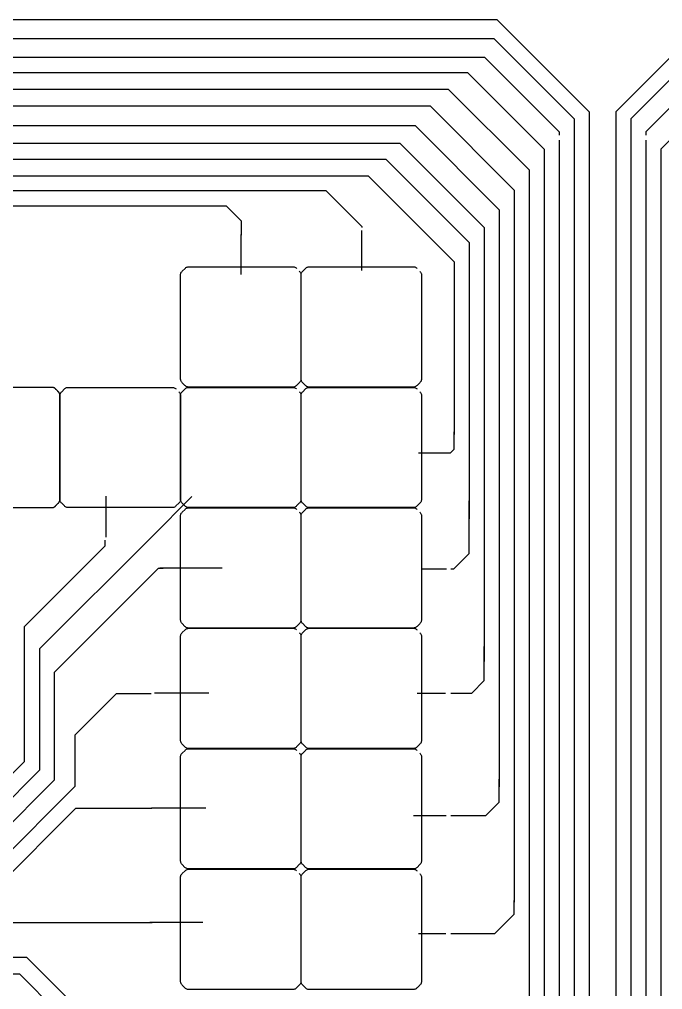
# Model space of a CAD drawing. Header units: millimetres. Extents: x -57500 to 57500, y -57500 to 57500.
# Drawn here: x -9732 to 995, y 19095 to 35281 of the extents above; entities that cross this region are included whole.
import ezdxf

# ---------------------------------------------------------------- set-up
doc = ezdxf.new("R2010")
doc.units = ezdxf.units.MM

msp = doc.modelspace()

# ---------------------------------------------------------------- linework, layer by layer
for p, q in [((-18976.45, 35280.95), (-1771.15, 35280.95)), ((-1771.15, 35280.95), (-230.6, 33740.4)), ((1755.55, 35281.4), (215, 33740.85)), ((-18761.7, 34964.6), (-1820, 34964.6)), ((-1820, 34964.6), (-480.1, 33624.7)), ((1804.4, 34965.05), (464.5, 33625.15)), ((-18627.8, 34650.1), (-1974.75, 34650.1)), ((-1974.75, 34650.1), (-730.25, 33405.6)), ((1959.15, 34650.55), (714.65, 33406.05)), ((-17885.7, 34393.8), (-2260.45, 34393.8)), ((-2260.45, 34393.8), (-980.85, 33114.2)), ((2244.85, 34394.25), (965.25, 33114.65)), ((-17779.2, 34118.9), (-2580.55, 34118.9)), ((-2580.55, 34118.9), (-1230.75, 32769.1)), ((-17681.55, 33836.95), (-2882.95, 33836.95)), ((-2882.95, 33836.95), (-1480.15, 32434.15)), ((-230.6, 33740.4), (-230.6, 33521.85)), ((215, 33740.85), (215, 33522.3)), ((-17601.35, 33508.65), (-3133.8, 33508.65)), ((-3133.8, 33508.65), (-1729.7, 32104.55)), ((-480.25, 33522.95), (-480.25, 12765.4)), ((-480.1, 33624.7), (-480.1, 33518.1)), ((-230.25, 33522.95), (-230.25, 10572.15)), ((214.65, 33523.4), (214.65, 10572.6)), ((464.5, 33625.15), (464.5, 33518.55)), ((464.65, 33523.4), (464.65, 12765.85)), ((-730.25, 33405.6), (-730.25, 33349.3)), ((714.65, 33406.05), (714.65, 33349.75)), ((-17513.2, 33215.65), (-3387.35, 33215.65)), ((-3387.35, 33215.65), (-1980.25, 31808.55)), ((-730.25, 33265.55), (-730.25, 15041.05)), ((714.65, 33266), (714.65, 15041.5)), ((-980.85, 33114.2), (-980.85, 32816.15)), ((965.25, 33114.65), (965.25, 32816.6)), ((-17396.5, 32947.85), (-3620.15, 32947.85)), ((-3620.15, 32947.85), (-2229.95, 31557.65)), ((-1230.75, 32769.1), (-1230.75, 32233.95)), ((-980.25, 32821), (-980.25, 16528.1)), ((964.65, 32821.45), (964.65, 16528.55)), ((-17281.9, 32671.95), (-3913.45, 32671.95)), ((-3913.45, 32671.95), (-2480.2, 31238.7)), ((-17142.8, 32429.4), (-4619.65, 32429.4)), ((-4619.65, 32429.4), (-4018.2, 31827.95)), ((-1480.15, 32434.15), (-1480.15, 32015.5)), ((-1230.25, 32238.2), (-1230.25, 18504.4)), ((-17044.45, 32168.55), (-6282, 32168.55)), ((-6282, 32168.55), (-6033.5, 31920.05)), ((-1729.7, 32104.55), (-1729.7, 31756.8)), ((-6033.5, 31920.05), (-6033.5, 31681.5)), ((-1480.25, 32020.95), (-1480.25, 20555.65)), ((-4020.1, 31090.1), (-4020.1, 31761.7)), ((-4018.2, 31827.95), (-4018.2, 31810.75)), ((-1980.25, 31808.55), (-1980.25, 31516.15)), ((-1730.25, 31758.9), (-1730.25, 22479.45)), ((-6032.2, 31022.95), (-6032.2, 31693.25)), ((-2230.25, 31406.3), (-2230.25, 26950.9)), ((-2229.95, 31557.65), (-2229.95, 31405.3)), ((-1980.25, 31520.95), (-1980.25, 24566.6)), ((-7024.157, 31071.787), (-7015.828, 31080.157)), ((-7015.828, 31080.157), (-6969.694, 31126.291)), ((-6969.694, 31126.291), (-6962.262, 31133.704)), ((-6962.262, 31133.704), (-6954.043, 31140.255)), ((-6954.043, 31140.255), (-6944.926, 31145.538)), ((-6944.926, 31145.538), (-6935.076, 31149.406)), ((-6935.076, 31149.406), (-6924.607, 31151.774)), ((-6924.607, 31151.774), (-6913.912, 31152.501)), ((-6913.912, 31152.501), (-5172.861, 31152.501)), ((-5172.861, 31152.501), (-5161.053, 31152.419)), ((-5161.053, 31152.419), (-5149.365, 31150.624)), ((-5149.365, 31150.624), (-5138.074, 31146.918)), ((-5138.074, 31146.918), (-5127.581, 31141.361)), ((-5127.581, 31141.361), (-5118.193, 31134.179)), ((-5118.193, 31134.179), (-5109.823, 31125.85)), ((-5063.689, 31079.716), (-5056.277, 31072.284)), ((-5014.157, 31071.787), (-5005.828, 31080.157)), ((-5005.828, 31080.157), (-4959.694, 31126.291)), ((-4959.694, 31126.291), (-4952.262, 31133.704)), ((-4952.262, 31133.704), (-4944.043, 31140.255)), ((-4944.043, 31140.255), (-4934.926, 31145.538)), ((-4934.926, 31145.538), (-4925.076, 31149.406)), ((-4925.076, 31149.406), (-4914.607, 31151.774)), ((-4914.607, 31151.774), (-4903.912, 31152.501)), ((-4903.912, 31152.501), (-3162.861, 31152.501)), ((-3162.861, 31152.501), (-3151.053, 31152.419)), ((-3151.053, 31152.419), (-3139.365, 31150.624)), ((-3139.365, 31150.624), (-3128.074, 31146.918)), ((-3128.074, 31146.918), (-3117.581, 31141.361)), ((-3117.581, 31141.361), (-3108.193, 31134.179)), ((-3108.193, 31134.179), (-3099.823, 31125.85)), ((-3053.689, 31079.716), (-3046.277, 31072.284)), ((-2480.25, 31109.6), (-2480.25, 28358.55)), ((-2480.2, 31238.7), (-2480.2, 31106.85)), ((-7042.479, 31017.119), (-7042.397, 31028.927)), ((-7042.479, 29276.069), (-7042.479, 31017.119)), ((-7042.397, 31028.927), (-7040.602, 31040.615)), ((-7040.602, 31040.615), (-7036.896, 31051.906)), ((-7036.896, 31051.906), (-7031.339, 31062.399)), ((-7031.339, 31062.399), (-7024.157, 31071.787)), ((-5056.277, 31072.284), (-5049.725, 31064.065)), ((-5049.725, 31064.065), (-5044.442, 31054.948)), ((-5044.442, 31054.948), (-5040.575, 31045.098)), ((-5040.575, 31045.098), (-5038.206, 31034.629)), ((-5038.206, 31034.629), (-5037.479, 31023.934)), ((-5037.479, 31023.934), (-5037.479, 29282.883)), ((-5032.479, 31017.119), (-5032.397, 31028.927)), ((-5032.479, 29276.069), (-5032.479, 31017.119)), ((-5032.397, 31028.927), (-5030.602, 31040.615)), ((-5030.602, 31040.615), (-5026.896, 31051.906)), ((-5026.896, 31051.906), (-5021.339, 31062.399)), ((-5021.339, 31062.399), (-5014.157, 31071.787)), ((-3046.277, 31072.284), (-3039.725, 31064.065)), ((-3039.725, 31064.065), (-3034.442, 31054.948)), ((-3034.442, 31054.948), (-3030.575, 31045.098)), ((-3030.575, 31045.098), (-3028.206, 31034.629)), ((-3028.206, 31034.629), (-3027.479, 31023.934)), ((-3027.479, 31023.934), (-3027.479, 29282.883)), ((-9236.071, 29142.501), (-12916.151, 29142.501)), ((-9225.275, 29142.502), (-9236.071, 29142.501)), ((-9215.754, 29142.504), (-9225.275, 29142.502)), ((-9207.425, 29142.509), (-9215.754, 29142.504)), ((-9200.204, 29142.519), (-9207.425, 29142.509)), ((-9194.009, 29142.534), (-9200.204, 29142.519)), ((-9188.75, 29142.553), (-9194.009, 29142.534)), ((-9184.261, 29142.534), (-9188.75, 29142.553)), ((-9180.316, 29142.41), (-9184.261, 29142.534)), ((-9176.694, 29142.113), (-9180.316, 29142.41)), ((-9173.168, 29141.572), (-9176.694, 29142.113)), ((-9169.516, 29140.72), (-9173.168, 29141.572)), ((-9165.557, 29139.503), (-9169.516, 29140.72)), ((-9161.361, 29137.962), (-9165.557, 29139.503)), ((-9157.089, 29136.168), (-9161.361, 29137.962)), ((-9152.898, 29134.193), (-9157.089, 29136.168)), ((-8964.043, 29130.255), (-8954.926, 29135.538)), ((-8954.926, 29135.538), (-8945.076, 29139.406)), ((-8945.076, 29139.406), (-8934.607, 29141.774)), ((-8934.607, 29141.774), (-8923.912, 29142.501)), ((-8923.912, 29142.501), (-7182.861, 29142.501)), ((-7182.861, 29142.501), (-7171.053, 29142.419)), ((-7171.053, 29142.419), (-7159.365, 29140.624)), ((-7159.365, 29140.624), (-7148.074, 29136.918)), ((-7148.074, 29136.918), (-7137.581, 29131.361)), ((-7041.752, 29265.373), (-7042.479, 29276.069)), ((-7039.384, 29254.905), (-7041.752, 29265.373)), ((-7035.516, 29245.055), (-7039.384, 29254.905)), ((-7030.233, 29235.937), (-7035.516, 29245.055)), ((-7023.682, 29227.718), (-7030.233, 29235.937)), ((-7016.269, 29220.286), (-7023.682, 29227.718)), ((-6970.135, 29174.152), (-7016.269, 29220.286)), ((-6961.766, 29165.823), (-6970.135, 29174.152)), ((-6952.377, 29158.641), (-6961.766, 29165.823)), ((-6954.043, 29130.255), (-6944.926, 29135.538)), ((-6941.884, 29153.084), (-6952.377, 29158.641)), ((-6944.926, 29135.538), (-6935.076, 29139.406)), ((-6930.593, 29149.379), (-6941.884, 29153.084)), ((-6935.076, 29139.406), (-6924.607, 29141.774)), ((-6918.905, 29147.584), (-6930.593, 29149.379)), ((-6924.607, 29141.774), (-6913.912, 29142.501)), ((-6907.098, 29147.501), (-6918.905, 29147.584)), ((-6913.912, 29142.501), (-5172.861, 29142.501)), ((-5166.047, 29147.501), (-6907.098, 29147.501)), ((-5172.861, 29142.501), (-5161.053, 29142.419)), ((-5155.351, 29148.228), (-5166.047, 29147.501)), ((-5161.053, 29142.419), (-5149.365, 29140.624)), ((-5144.883, 29150.597), (-5155.351, 29148.228)), ((-5149.365, 29140.624), (-5138.074, 29136.918)), ((-5135.033, 29154.464), (-5144.883, 29150.597)), ((-5138.074, 29136.918), (-5127.581, 29131.361)), ((-5125.915, 29159.747), (-5135.033, 29154.464)), ((-5117.696, 29166.299), (-5125.915, 29159.747)), ((-5110.264, 29173.711), (-5117.696, 29166.299)), ((-5064.13, 29219.845), (-5110.264, 29173.711)), ((-5055.801, 29228.215), (-5064.13, 29219.845)), ((-5048.619, 29237.603), (-5055.801, 29228.215)), ((-5043.062, 29248.096), (-5048.619, 29237.603)), ((-5039.357, 29259.387), (-5043.062, 29248.096)), ((-5037.562, 29271.075), (-5039.357, 29259.387)), ((-5037.479, 29282.883), (-5037.562, 29271.075)), ((-5031.752, 29265.373), (-5032.479, 29276.069)), ((-5029.384, 29254.905), (-5031.752, 29265.373)), ((-5025.516, 29245.055), (-5029.384, 29254.905)), ((-5020.233, 29235.937), (-5025.516, 29245.055)), ((-5013.682, 29227.718), (-5020.233, 29235.937)), ((-5006.269, 29220.286), (-5013.682, 29227.718)), ((-4960.135, 29174.152), (-5006.269, 29220.286)), ((-4951.766, 29165.823), (-4960.135, 29174.152)), ((-4942.377, 29158.641), (-4951.766, 29165.823)), ((-4944.043, 29130.255), (-4934.926, 29135.538)), ((-4931.884, 29153.084), (-4942.377, 29158.641)), ((-4934.926, 29135.538), (-4925.076, 29139.406)), ((-4920.593, 29149.379), (-4931.884, 29153.084)), ((-4925.076, 29139.406), (-4914.607, 29141.774)), ((-4908.905, 29147.584), (-4920.593, 29149.379)), ((-4914.607, 29141.774), (-4903.912, 29142.501)), ((-4897.098, 29147.501), (-4908.905, 29147.584)), ((-4903.912, 29142.501), (-3162.861, 29142.501)), ((-3156.047, 29147.501), (-4897.098, 29147.501)), ((-3162.861, 29142.501), (-3151.053, 29142.419)), ((-3145.351, 29148.228), (-3156.047, 29147.501)), ((-3151.053, 29142.419), (-3139.365, 29140.624)), ((-3134.883, 29150.597), (-3145.351, 29148.228)), ((-3139.365, 29140.624), (-3128.074, 29136.918)), ((-3125.033, 29154.464), (-3134.883, 29150.597)), ((-3128.074, 29136.918), (-3117.581, 29131.361)), ((-3115.915, 29159.747), (-3125.033, 29154.464)), ((-3107.696, 29166.299), (-3115.915, 29159.747)), ((-3100.264, 29173.711), (-3107.696, 29166.299)), ((-3054.13, 29219.845), (-3100.264, 29173.711)), ((-3045.801, 29228.215), (-3054.13, 29219.845)), ((-3038.619, 29237.603), (-3045.801, 29228.215)), ((-3033.062, 29248.096), (-3038.619, 29237.603)), ((-3029.357, 29259.387), (-3033.062, 29248.096)), ((-3027.562, 29271.075), (-3029.357, 29259.387)), ((-3027.479, 29282.883), (-3027.562, 29271.075)), ((-9148.947, 29132.109), (-9152.898, 29134.193)), ((-9145.395, 29129.988), (-9148.947, 29132.109)), ((-9142.327, 29127.871), (-9145.395, 29129.988)), ((-9139.625, 29125.715), (-9142.327, 29127.871)), ((-9137.136, 29123.465), (-9139.625, 29125.715)), ((-9134.708, 29121.062), (-9137.136, 29123.465)), ((-9132.188, 29118.452), (-9134.708, 29121.062)), ((-9129.428, 29115.579), (-9132.188, 29118.452)), ((-9126.383, 29112.454), (-9129.428, 29115.579)), ((-9123.159, 29109.18), (-9126.383, 29112.454)), ((-9119.873, 29105.865), (-9123.159, 29109.18)), ((-9116.638, 29102.618), (-9119.873, 29105.865)), ((-9113.572, 29099.549), (-9116.638, 29102.618)), ((-9092.282, 29078.259), (-9113.572, 29099.549)), ((-9088.998, 29074.973), (-9092.282, 29078.259)), ((-9085.707, 29071.681), (-9088.998, 29074.973)), ((-9082.524, 29068.494), (-9085.707, 29071.681)), ((-9079.559, 29065.524), (-9082.524, 29068.494)), ((-9076.887, 29062.824), (-9079.559, 29065.524)), ((-9074.476, 29060.273), (-9076.887, 29062.824)), ((-9072.273, 29057.723), (-9074.476, 29060.273)), ((-9070.226, 29055.026), (-9072.273, 29057.723)), ((-9068.283, 29052.032), (-9070.226, 29055.026)), ((-9066.394, 29048.596), (-9068.283, 29052.032)), ((-9064.549, 29044.692), (-9066.394, 29048.596)), ((-9062.801, 29040.471), (-9064.549, 29044.692)), ((-9061.209, 29036.098), (-9062.801, 29040.471)), ((-9059.83, 29031.736), (-9061.209, 29036.098)), ((-9058.722, 29027.551), (-9059.83, 29031.736)), ((-9057.938, 29023.695), (-9058.722, 29027.551)), ((-9057.463, 29020.15), (-9057.938, 29023.695)), ((-9057.529, 28968.738), (-9057.528, 28977.536)), ((-9057.528, 28977.536), (-9057.523, 28985.09)), ((-9057.523, 28985.09), (-9057.506, 28991.564)), ((-9057.506, 28991.564), (-9057.473, 28997.12)), ((-9057.473, 28997.12), (-9057.417, 29001.921)), ((-9057.232, 29016.769), (-9057.463, 29020.15)), ((-9057.417, 29001.921), (-9057.333, 29006.131)), ((-9057.333, 29006.131), (-9057.234, 29009.909)), ((-9057.234, 29009.909), (-9057.178, 29013.406)), ((-9057.178, 29013.406), (-9057.232, 29016.769)), ((-9052.479, 29007.119), (-9052.397, 29018.927)), ((-9052.479, 27266.069), (-9052.479, 29007.119)), ((-9052.397, 29018.927), (-9050.602, 29030.615)), ((-9050.602, 29030.615), (-9046.896, 29041.906)), ((-9046.896, 29041.906), (-9041.339, 29052.399)), ((-9041.339, 29052.399), (-9034.157, 29061.787)), ((-9034.157, 29061.787), (-9025.828, 29070.157)), ((-9025.828, 29070.157), (-8979.694, 29116.291)), ((-8979.694, 29116.291), (-8972.262, 29123.704)), ((-8972.262, 29123.704), (-8964.043, 29130.255)), ((-7137.581, 29131.361), (-7128.193, 29124.179)), ((-7128.193, 29124.179), (-7119.823, 29115.85)), ((-7073.689, 29069.716), (-7066.277, 29062.284)), ((-7066.277, 29062.284), (-7059.725, 29054.065)), ((-7059.725, 29054.065), (-7054.442, 29044.948)), ((-7054.442, 29044.948), (-7050.575, 29035.098)), ((-7050.575, 29035.098), (-7048.206, 29024.629)), ((-7048.206, 29024.629), (-7047.479, 29013.934)), ((-7047.479, 29013.934), (-7047.479, 27272.883)), ((-7042.479, 29007.119), (-7042.397, 29018.927)), ((-7042.479, 27266.069), (-7042.479, 29007.119)), ((-7042.397, 29018.927), (-7040.602, 29030.615)), ((-7040.602, 29030.615), (-7036.896, 29041.906)), ((-7036.896, 29041.906), (-7031.339, 29052.399)), ((-7031.339, 29052.399), (-7024.157, 29061.787)), ((-7024.157, 29061.787), (-7015.828, 29070.157)), ((-7015.828, 29070.157), (-6969.694, 29116.291)), ((-6969.694, 29116.291), (-6962.262, 29123.704)), ((-6962.262, 29123.704), (-6954.043, 29130.255)), ((-5127.581, 29131.361), (-5118.193, 29124.179)), ((-5118.193, 29124.179), (-5109.823, 29115.85)), ((-5063.689, 29069.716), (-5056.277, 29062.284)), ((-5056.277, 29062.284), (-5049.725, 29054.065)), ((-5049.725, 29054.065), (-5044.442, 29044.948)), ((-5044.442, 29044.948), (-5040.575, 29035.098)), ((-5040.575, 29035.098), (-5038.206, 29024.629)), ((-5038.206, 29024.629), (-5037.479, 29013.934)), ((-5037.479, 29013.934), (-5037.479, 27272.883)), ((-5032.479, 29007.119), (-5032.397, 29018.927)), ((-5032.479, 27266.069), (-5032.479, 29007.119)), ((-5032.397, 29018.927), (-5030.602, 29030.615)), ((-5030.602, 29030.615), (-5026.896, 29041.906)), ((-5026.896, 29041.906), (-5021.339, 29052.399)), ((-5021.339, 29052.399), (-5014.157, 29061.787)), ((-5014.157, 29061.787), (-5005.828, 29070.157)), ((-5005.828, 29070.157), (-4959.694, 29116.291)), ((-4959.694, 29116.291), (-4952.262, 29123.704)), ((-4952.262, 29123.704), (-4944.043, 29130.255)), ((-3117.581, 29131.361), (-3108.193, 29124.179)), ((-3108.193, 29124.179), (-3099.823, 29115.85)), ((-3053.689, 29069.716), (-3046.277, 29062.284)), ((-3046.277, 29062.284), (-3039.725, 29054.065)), ((-3039.725, 29054.065), (-3034.442, 29044.948)), ((-3034.442, 29044.948), (-3030.575, 29035.098)), ((-3030.575, 29035.098), (-3028.206, 29024.629)), ((-3028.206, 29024.629), (-3027.479, 29013.934)), ((-3027.479, 29013.934), (-3027.479, 27272.883)), ((-9057.529, 27436.613), (-9057.529, 28968.738)), ((-2480.25, 28113.85), (-2480.25, 28398.05)), ((-3078.2, 28052.45), (-2554.45, 28052.45)), ((-2567.5, 28050.25), (-2543.85, 28050.25)), ((-2543.85, 28050.25), (-2480.25, 28113.85)), ((-9057.526, 27398.19), (-9057.529, 27436.613)), ((-9057.514, 27365.965), (-9057.526, 27398.19)), ((-9057.485, 27339.372), (-9057.514, 27365.965)), ((-9107.546, 27186.479), (-9094.985, 27199.04)), ((-9094.985, 27199.04), (-9091.905, 27202.123)), ((-9091.905, 27202.123), (-9088.662, 27205.375)), ((-9088.662, 27205.375), (-9085.37, 27208.689)), ((-9085.37, 27208.689), (-9082.143, 27211.954)), ((-9082.143, 27211.954), (-9079.097, 27215.061)), ((-9079.097, 27215.061), (-9076.336, 27217.914)), ((-9076.336, 27217.914), (-9073.871, 27220.566)), ((-9073.871, 27220.566), (-9071.651, 27223.16)), ((-9071.651, 27223.16), (-9069.626, 27225.842)), ((-9069.626, 27225.842), (-9067.744, 27228.759)), ((-9067.744, 27228.759), (-9065.956, 27232.057)), ((-9065.956, 27232.057), (-9064.224, 27235.838)), ((-9064.224, 27235.838), (-9062.577, 27240.003)), ((-9062.577, 27240.003), (-9061.065, 27244.385)), ((-9061.065, 27244.385), (-9059.739, 27248.819)), ((-9059.739, 27248.819), (-9058.648, 27253.139)), ((-9058.648, 27253.139), (-9057.843, 27257.18)), ((-9057.843, 27257.18), (-9057.344, 27261.012)), ((-9057.431, 27317.845), (-9057.485, 27339.372)), ((-9057.347, 27300.818), (-9057.431, 27317.845)), ((-9057.226, 27287.723), (-9057.347, 27300.818)), ((-9057.344, 27261.012), (-9057.096, 27265.268)), ((-9057.102, 27277.908), (-9057.226, 27287.723)), ((-9057.037, 27270.661), (-9057.102, 27277.908)), ((-9057.096, 27265.268), (-9057.037, 27270.661)), ((-9051.752, 27255.373), (-9052.479, 27266.069)), ((-9049.384, 27244.905), (-9051.752, 27255.373)), ((-9045.516, 27235.055), (-9049.384, 27244.905)), ((-9040.233, 27225.937), (-9045.516, 27235.055)), ((-9033.682, 27217.718), (-9040.233, 27225.937)), ((-9026.269, 27210.286), (-9033.682, 27217.718)), ((-8980.135, 27164.152), (-9026.269, 27210.286)), ((-8289.7, 27325.8), (-8289.7, 26642.95)), ((-7530.8, 26645.45), (-6853.95, 27322.3)), ((-7074.13, 27209.845), (-7120.264, 27163.711)), ((-7065.801, 27218.215), (-7074.13, 27209.845)), ((-7058.619, 27227.603), (-7065.801, 27218.215)), ((-7053.062, 27238.096), (-7058.619, 27227.603)), ((-7049.357, 27249.387), (-7053.062, 27238.096)), ((-7047.562, 27261.075), (-7049.357, 27249.387)), ((-7047.479, 27272.883), (-7047.562, 27261.075)), ((-7041.752, 27255.373), (-7042.479, 27266.069)), ((-7039.384, 27244.905), (-7041.752, 27255.373)), ((-7035.516, 27235.055), (-7039.384, 27244.905)), ((-7030.233, 27225.937), (-7035.516, 27235.055)), ((-7023.682, 27217.718), (-7030.233, 27225.937)), ((-7016.269, 27210.286), (-7023.682, 27217.718)), ((-6970.135, 27164.152), (-7016.269, 27210.286)), ((-5064.13, 27209.845), (-5110.264, 27163.711)), ((-5055.801, 27218.215), (-5064.13, 27209.845)), ((-5048.619, 27227.603), (-5055.801, 27218.215)), ((-5043.062, 27238.096), (-5048.619, 27227.603)), ((-5039.357, 27249.387), (-5043.062, 27238.096)), ((-5037.562, 27261.075), (-5039.357, 27249.387)), ((-5037.479, 27272.883), (-5037.562, 27261.075)), ((-5031.752, 27255.373), (-5032.479, 27266.069)), ((-5029.384, 27244.905), (-5031.752, 27255.373)), ((-5025.516, 27235.055), (-5029.384, 27244.905)), ((-5020.233, 27225.937), (-5025.516, 27235.055)), ((-5013.682, 27217.718), (-5020.233, 27225.937)), ((-5006.269, 27210.286), (-5013.682, 27217.718)), ((-4960.135, 27164.152), (-5006.269, 27210.286)), ((-3054.13, 27209.845), (-3100.264, 27163.711)), ((-3045.801, 27218.215), (-3054.13, 27209.845)), ((-3038.619, 27227.603), (-3045.801, 27218.215)), ((-3033.062, 27238.096), (-3038.619, 27227.603)), ((-3029.357, 27249.387), (-3033.062, 27238.096)), ((-3027.562, 27261.075), (-3029.357, 27249.387)), ((-3027.479, 27272.883), (-3027.562, 27261.075)), ((-2229.9, 26370.75), (-2229.9, 27248.95)), ((-12900.869, 27137.501), (-9211.529, 27137.501)), ((-9211.529, 27137.501), (-9205.535, 27137.503)), ((-9205.535, 27137.503), (-9200, 27137.509)), ((-9200, 27137.509), (-9194.919, 27137.519)), ((-9194.919, 27137.519), (-9190.292, 27137.537)), ((-9190.292, 27137.537), (-9186.115, 27137.563)), ((-9186.115, 27137.563), (-9182.346, 27137.618)), ((-9182.346, 27137.618), (-9178.857, 27137.766)), ((-9178.857, 27137.766), (-9175.505, 27138.073)), ((-9175.505, 27138.073), (-9172.151, 27138.609)), ((-9172.151, 27138.609), (-9168.655, 27139.44)), ((-9168.655, 27139.44), (-9164.88, 27140.633)), ((-9164.88, 27140.633), (-9160.821, 27142.188)), ((-9160.821, 27142.188), (-9156.627, 27144.031)), ((-9156.627, 27144.031), (-9152.451, 27146.083)), ((-9152.451, 27146.083), (-9148.448, 27148.266)), ((-9148.448, 27148.266), (-9144.775, 27150.502)), ((-9144.775, 27150.502), (-9141.567, 27152.719)), ((-9141.567, 27152.719), (-9138.783, 27154.929)), ((-9138.783, 27154.929), (-9136.271, 27157.19)), ((-9136.271, 27157.19), (-9133.879, 27159.563)), ((-9133.879, 27159.563), (-9131.454, 27162.107)), ((-9131.454, 27162.107), (-9128.844, 27164.88)), ((-9128.844, 27164.88), (-9125.933, 27167.921)), ((-9125.933, 27167.921), (-9122.786, 27171.154)), ((-9122.786, 27171.154), (-9119.52, 27174.471)), ((-9119.52, 27174.471), (-9116.253, 27177.763)), ((-9116.253, 27177.763), (-9113.101, 27180.924)), ((-9113.101, 27180.924), (-9110.181, 27183.845)), ((-9110.181, 27183.845), (-9107.546, 27186.479)), ((-8971.766, 27155.823), (-8980.135, 27164.152)), ((-8962.377, 27148.641), (-8971.766, 27155.823)), ((-8951.884, 27143.084), (-8962.377, 27148.641)), ((-8940.593, 27139.379), (-8951.884, 27143.084)), ((-8928.905, 27137.584), (-8940.593, 27139.379)), ((-8917.098, 27137.501), (-8928.905, 27137.584)), ((-7176.047, 27137.501), (-8917.098, 27137.501)), ((-7165.351, 27138.228), (-7176.047, 27137.501)), ((-7154.883, 27140.597), (-7165.351, 27138.228)), ((-7145.033, 27144.464), (-7154.883, 27140.597)), ((-7135.915, 27149.747), (-7145.033, 27144.464)), ((-7127.696, 27156.299), (-7135.915, 27149.747)), ((-7120.264, 27163.711), (-7127.696, 27156.299)), ((-7040.602, 27020.615), (-7036.896, 27031.906)), ((-7036.896, 27031.906), (-7031.339, 27042.399)), ((-7031.339, 27042.399), (-7024.157, 27051.787)), ((-7024.157, 27051.787), (-7015.828, 27060.157)), ((-7015.828, 27060.157), (-6969.694, 27106.291)), ((-6961.766, 27155.823), (-6970.135, 27164.152)), ((-6969.694, 27106.291), (-6962.262, 27113.704)), ((-6962.262, 27113.704), (-6954.043, 27120.255)), ((-6952.377, 27148.641), (-6961.766, 27155.823)), ((-6954.043, 27120.255), (-6944.926, 27125.538)), ((-6941.884, 27143.084), (-6952.377, 27148.641)), ((-6944.926, 27125.538), (-6935.076, 27129.406)), ((-6930.593, 27139.379), (-6941.884, 27143.084)), ((-6935.076, 27129.406), (-6924.607, 27131.774)), ((-6918.905, 27137.584), (-6930.593, 27139.379)), ((-6924.607, 27131.774), (-6913.912, 27132.501)), ((-6907.098, 27137.501), (-6918.905, 27137.584)), ((-6913.912, 27132.501), (-5172.861, 27132.501)), ((-5166.047, 27137.501), (-6907.098, 27137.501)), ((-5172.861, 27132.501), (-5161.053, 27132.419)), ((-5155.351, 27138.228), (-5166.047, 27137.501)), ((-5161.053, 27132.419), (-5149.365, 27130.624)), ((-5144.883, 27140.597), (-5155.351, 27138.228)), ((-5149.365, 27130.624), (-5138.074, 27126.918)), ((-5135.033, 27144.464), (-5144.883, 27140.597)), ((-5138.074, 27126.918), (-5127.581, 27121.361)), ((-5125.915, 27149.747), (-5135.033, 27144.464)), ((-5127.581, 27121.361), (-5118.193, 27114.179)), ((-5117.696, 27156.299), (-5125.915, 27149.747)), ((-5118.193, 27114.179), (-5109.823, 27105.85)), ((-5110.264, 27163.711), (-5117.696, 27156.299)), ((-5063.689, 27059.716), (-5056.277, 27052.284)), ((-5056.277, 27052.284), (-5049.725, 27044.065)), ((-5049.725, 27044.065), (-5044.442, 27034.948)), ((-5044.442, 27034.948), (-5040.575, 27025.098)), ((-5030.602, 27020.615), (-5026.896, 27031.906)), ((-5026.896, 27031.906), (-5021.339, 27042.399)), ((-5021.339, 27042.399), (-5014.157, 27051.787)), ((-5014.157, 27051.787), (-5005.828, 27060.157)), ((-5005.828, 27060.157), (-4959.694, 27106.291)), ((-4951.766, 27155.823), (-4960.135, 27164.152)), ((-4959.694, 27106.291), (-4952.262, 27113.704)), ((-4952.262, 27113.704), (-4944.043, 27120.255)), ((-4942.377, 27148.641), (-4951.766, 27155.823)), ((-4944.043, 27120.255), (-4934.926, 27125.538)), ((-4931.884, 27143.084), (-4942.377, 27148.641)), ((-4934.926, 27125.538), (-4925.076, 27129.406)), ((-4920.593, 27139.379), (-4931.884, 27143.084)), ((-4925.076, 27129.406), (-4914.607, 27131.774)), ((-4908.905, 27137.584), (-4920.593, 27139.379)), ((-4914.607, 27131.774), (-4903.912, 27132.501)), ((-4897.098, 27137.501), (-4908.905, 27137.584)), ((-4903.912, 27132.501), (-3162.861, 27132.501)), ((-3156.047, 27137.501), (-4897.098, 27137.501)), ((-3162.861, 27132.501), (-3151.053, 27132.419)), ((-3145.351, 27138.228), (-3156.047, 27137.501)), ((-3151.053, 27132.419), (-3139.365, 27130.624)), ((-3134.883, 27140.597), (-3145.351, 27138.228)), ((-3139.365, 27130.624), (-3128.074, 27126.918)), ((-3125.033, 27144.464), (-3134.883, 27140.597)), ((-3128.074, 27126.918), (-3117.581, 27121.361)), ((-3115.915, 27149.747), (-3125.033, 27144.464)), ((-3117.581, 27121.361), (-3108.193, 27114.179)), ((-3107.696, 27156.299), (-3115.915, 27149.747)), ((-3108.193, 27114.179), (-3099.823, 27105.85)), ((-3100.264, 27163.711), (-3107.696, 27156.299)), ((-3053.689, 27059.716), (-3046.277, 27052.284)), ((-3046.277, 27052.284), (-3039.725, 27044.065)), ((-3039.725, 27044.065), (-3034.442, 27034.948)), ((-3034.442, 27034.948), (-3030.575, 27025.098)), ((-7042.479, 26997.119), (-7042.397, 27008.927)), ((-7042.479, 25256.069), (-7042.479, 26997.119)), ((-7042.397, 27008.927), (-7040.602, 27020.615)), ((-5040.575, 27025.098), (-5038.206, 27014.629)), ((-5038.206, 27014.629), (-5037.479, 27003.934)), ((-5037.479, 27003.934), (-5037.479, 25262.883)), ((-5032.479, 26997.119), (-5032.397, 27008.927)), ((-5032.479, 25256.069), (-5032.479, 26997.119)), ((-5032.397, 27008.927), (-5030.602, 27020.615)), ((-3030.575, 27025.098), (-3028.206, 27014.629)), ((-3028.206, 27014.629), (-3027.479, 27003.934)), ((-3027.479, 27003.934), (-3027.479, 25262.883)), ((-9392.15, 24783.8), (-7530.65, 26645.3)), ((-8300.6, 26501.15), (-8300.6, 26590.6)), ((-9647.65, 25154.1), (-8300.6, 26501.15)), ((-2485.55, 26115.1), (-2229.9, 26370.75)), ((-9147.45, 24393.05), (-7413.7, 26126.8)), ((-7413.7, 26126.8), (-7331.55, 26126.8)), ((-6349.05, 26125.2), (-7392.3, 26125.2)), ((-3024, 26112.85), (-2608, 26112.85)), ((-2538.45, 26115.1), (-2485.55, 26115.1)), ((-7041.752, 25245.373), (-7042.479, 25256.069)), ((-5037.562, 25251.075), (-5039.357, 25239.387)), ((-5037.479, 25262.883), (-5037.562, 25251.075)), ((-5031.752, 25245.373), (-5032.479, 25256.069)), ((-3027.562, 25251.075), (-3029.357, 25239.387)), ((-3027.479, 25262.883), (-3027.562, 25251.075)), ((-9647.65, 22899.35), (-9647.65, 25154.1)), ((-7039.384, 25234.905), (-7041.752, 25245.373)), ((-7035.516, 25225.055), (-7039.384, 25234.905)), ((-7030.233, 25215.937), (-7035.516, 25225.055)), ((-7023.682, 25207.718), (-7030.233, 25215.937)), ((-7016.269, 25200.286), (-7023.682, 25207.718)), ((-6970.135, 25154.152), (-7016.269, 25200.286)), ((-7015.828, 25050.157), (-6969.694, 25096.291)), ((-6961.766, 25145.823), (-6970.135, 25154.152)), ((-6969.694, 25096.291), (-6962.262, 25103.704)), ((-6962.262, 25103.704), (-6954.043, 25110.255)), ((-6952.377, 25138.641), (-6961.766, 25145.823)), ((-6954.043, 25110.255), (-6944.926, 25115.538)), ((-6941.884, 25133.084), (-6952.377, 25138.641)), ((-6944.926, 25115.538), (-6935.076, 25119.406)), ((-6930.593, 25129.379), (-6941.884, 25133.084)), ((-6935.076, 25119.406), (-6924.607, 25121.774)), ((-6918.905, 25127.584), (-6930.593, 25129.379)), ((-6924.607, 25121.774), (-6913.912, 25122.501)), ((-6907.098, 25127.501), (-6918.905, 25127.584)), ((-6913.912, 25122.501), (-5172.861, 25122.501)), ((-5166.047, 25127.501), (-6907.098, 25127.501)), ((-5172.861, 25122.501), (-5161.053, 25122.419)), ((-5155.351, 25128.228), (-5166.047, 25127.501)), ((-5161.053, 25122.419), (-5149.365, 25120.624)), ((-5144.883, 25130.597), (-5155.351, 25128.228)), ((-5149.365, 25120.624), (-5138.074, 25116.918)), ((-5135.033, 25134.464), (-5144.883, 25130.597)), ((-5138.074, 25116.918), (-5127.581, 25111.361)), ((-5125.915, 25139.747), (-5135.033, 25134.464)), ((-5127.581, 25111.361), (-5118.193, 25104.179)), ((-5117.696, 25146.299), (-5125.915, 25139.747)), ((-5118.193, 25104.179), (-5109.823, 25095.85)), ((-5110.264, 25153.711), (-5117.696, 25146.299)), ((-5064.13, 25199.845), (-5110.264, 25153.711)), ((-5055.801, 25208.215), (-5064.13, 25199.845)), ((-5048.619, 25217.603), (-5055.801, 25208.215)), ((-5043.062, 25228.096), (-5048.619, 25217.603)), ((-5039.357, 25239.387), (-5043.062, 25228.096)), ((-5029.384, 25234.905), (-5031.752, 25245.373)), ((-5025.516, 25225.055), (-5029.384, 25234.905)), ((-5020.233, 25215.937), (-5025.516, 25225.055)), ((-5013.682, 25207.718), (-5020.233, 25215.937)), ((-5006.269, 25200.286), (-5013.682, 25207.718)), ((-4960.135, 25154.152), (-5006.269, 25200.286)), ((-5005.828, 25050.157), (-4959.694, 25096.291)), ((-4951.766, 25145.823), (-4960.135, 25154.152)), ((-4959.694, 25096.291), (-4952.262, 25103.704)), ((-4952.262, 25103.704), (-4944.043, 25110.255)), ((-4942.377, 25138.641), (-4951.766, 25145.823)), ((-4944.043, 25110.255), (-4934.926, 25115.538)), ((-4931.884, 25133.084), (-4942.377, 25138.641)), ((-4934.926, 25115.538), (-4925.076, 25119.406)), ((-4920.593, 25129.379), (-4931.884, 25133.084)), ((-4925.076, 25119.406), (-4914.607, 25121.774)), ((-4908.905, 25127.584), (-4920.593, 25129.379)), ((-4914.607, 25121.774), (-4903.912, 25122.501)), ((-4897.098, 25127.501), (-4908.905, 25127.584)), ((-4903.912, 25122.501), (-3162.861, 25122.501)), ((-3156.047, 25127.501), (-4897.098, 25127.501)), ((-3162.861, 25122.501), (-3151.053, 25122.419)), ((-3145.351, 25128.228), (-3156.047, 25127.501)), ((-3151.053, 25122.419), (-3139.365, 25120.624)), ((-3134.883, 25130.597), (-3145.351, 25128.228)), ((-3139.365, 25120.624), (-3128.074, 25116.918)), ((-3125.033, 25134.464), (-3134.883, 25130.597)), ((-3128.074, 25116.918), (-3117.581, 25111.361)), ((-3115.915, 25139.747), (-3125.033, 25134.464)), ((-3117.581, 25111.361), (-3108.193, 25104.179)), ((-3107.696, 25146.299), (-3115.915, 25139.747)), ((-3108.193, 25104.179), (-3099.823, 25095.85)), ((-3100.264, 25153.711), (-3107.696, 25146.299)), ((-3054.13, 25199.845), (-3100.264, 25153.711)), ((-3045.801, 25208.215), (-3054.13, 25199.845)), ((-3038.619, 25217.603), (-3045.801, 25208.215)), ((-3033.062, 25228.096), (-3038.619, 25217.603)), ((-3029.357, 25239.387), (-3033.062, 25228.096)), ((-7042.479, 24987.119), (-7042.397, 24998.927)), ((-7042.479, 23246.069), (-7042.479, 24987.119)), ((-7042.397, 24998.927), (-7040.602, 25010.615)), ((-7040.602, 25010.615), (-7036.896, 25021.906)), ((-7036.896, 25021.906), (-7031.339, 25032.399)), ((-7031.339, 25032.399), (-7024.157, 25041.787)), ((-7024.157, 25041.787), (-7015.828, 25050.157)), ((-5063.689, 25049.716), (-5056.277, 25042.284)), ((-5056.277, 25042.284), (-5049.725, 25034.065)), ((-5049.725, 25034.065), (-5044.442, 25024.948)), ((-5044.442, 25024.948), (-5040.575, 25015.098)), ((-5040.575, 25015.098), (-5038.206, 25004.629)), ((-5038.206, 25004.629), (-5037.479, 24993.934)), ((-5037.479, 24993.934), (-5037.479, 23252.883)), ((-5032.479, 24987.119), (-5032.397, 24998.927)), ((-5032.479, 23246.069), (-5032.479, 24987.119)), ((-5032.397, 24998.927), (-5030.602, 25010.615)), ((-5030.602, 25010.615), (-5026.896, 25021.906)), ((-5026.896, 25021.906), (-5021.339, 25032.399)), ((-5021.339, 25032.399), (-5014.157, 25041.787)), ((-5014.157, 25041.787), (-5005.828, 25050.157)), ((-3053.689, 25049.716), (-3046.277, 25042.284)), ((-3046.277, 25042.284), (-3039.725, 25034.065)), ((-3039.725, 25034.065), (-3034.442, 25024.948)), ((-3034.442, 25024.948), (-3030.575, 25015.098)), ((-3030.575, 25015.098), (-3028.206, 25004.629)), ((-3028.206, 25004.629), (-3027.479, 24993.934)), ((-3027.479, 24993.934), (-3027.479, 23252.883)), ((-9392.15, 22759.3), (-9392.15, 24783.8)), ((-1980.45, 24249.6), (-1980.45, 24819.15)), ((-9147.45, 22592.55), (-9147.45, 24393.05)), ((-2187.1, 24042.95), (-1980.45, 24249.6)), ((-8800.75, 23346.8), (-8111.9, 24035.65)), ((-8111.9, 24035.65), (-7535.7, 24035.65)), ((-6570.85, 24037.8), (-7476.95, 24037.8)), ((-3095.45, 24041.2), (-2623.85, 24041.2)), ((-2537.55, 24042.95), (-2187.1, 24042.95)), ((-8800.75, 22488.4), (-8800.75, 23346.8)), ((-7041.752, 23235.373), (-7042.479, 23246.069)), ((-7039.384, 23224.905), (-7041.752, 23235.373)), ((-7035.516, 23215.055), (-7039.384, 23224.905)), ((-7030.233, 23205.937), (-7035.516, 23215.055)), ((-7023.682, 23197.718), (-7030.233, 23205.937)), ((-7016.269, 23190.286), (-7023.682, 23197.718)), ((-6970.135, 23144.152), (-7016.269, 23190.286)), ((-5064.13, 23189.845), (-5110.264, 23143.711)), ((-5055.801, 23198.215), (-5064.13, 23189.845)), ((-5048.619, 23207.603), (-5055.801, 23198.215)), ((-5043.062, 23218.096), (-5048.619, 23207.603)), ((-5039.357, 23229.387), (-5043.062, 23218.096)), ((-5037.562, 23241.075), (-5039.357, 23229.387)), ((-5037.479, 23252.883), (-5037.562, 23241.075)), ((-5031.752, 23235.373), (-5032.479, 23246.069)), ((-5029.384, 23224.905), (-5031.752, 23235.373)), ((-5025.516, 23215.055), (-5029.384, 23224.905)), ((-5020.233, 23205.937), (-5025.516, 23215.055)), ((-5013.682, 23197.718), (-5020.233, 23205.937)), ((-5006.269, 23190.286), (-5013.682, 23197.718)), ((-4960.135, 23144.152), (-5006.269, 23190.286)), ((-3054.13, 23189.845), (-3100.264, 23143.711)), ((-3045.801, 23198.215), (-3054.13, 23189.845)), ((-3038.619, 23207.603), (-3045.801, 23198.215)), ((-3033.062, 23218.096), (-3038.619, 23207.603)), ((-3029.357, 23229.387), (-3033.062, 23218.096)), ((-3027.562, 23241.075), (-3029.357, 23229.387)), ((-3027.479, 23252.883), (-3027.562, 23241.075)), ((-7042.479, 22977.119), (-7042.397, 22988.927)), ((-7042.397, 22988.927), (-7040.602, 23000.615)), ((-7040.602, 23000.615), (-7036.896, 23011.906)), ((-7036.896, 23011.906), (-7031.339, 23022.399)), ((-7031.339, 23022.399), (-7024.157, 23031.787)), ((-7024.157, 23031.787), (-7015.828, 23040.157)), ((-7015.828, 23040.157), (-6969.694, 23086.291)), ((-6961.766, 23135.823), (-6970.135, 23144.152)), ((-6969.694, 23086.291), (-6962.262, 23093.704)), ((-6962.262, 23093.704), (-6954.043, 23100.255)), ((-6952.377, 23128.641), (-6961.766, 23135.823)), ((-6954.043, 23100.255), (-6944.926, 23105.538)), ((-6941.884, 23123.084), (-6952.377, 23128.641)), ((-6944.926, 23105.538), (-6935.076, 23109.406)), ((-6930.593, 23119.379), (-6941.884, 23123.084)), ((-6935.076, 23109.406), (-6924.607, 23111.774)), ((-6918.905, 23117.584), (-6930.593, 23119.379)), ((-6924.607, 23111.774), (-6913.912, 23112.501)), ((-6907.098, 23117.501), (-6918.905, 23117.584)), ((-6913.912, 23112.501), (-5172.861, 23112.501)), ((-5166.047, 23117.501), (-6907.098, 23117.501)), ((-5172.861, 23112.501), (-5161.053, 23112.419)), ((-5155.351, 23118.228), (-5166.047, 23117.501)), ((-5161.053, 23112.419), (-5149.365, 23110.624)), ((-5144.883, 23120.597), (-5155.351, 23118.228)), ((-5149.365, 23110.624), (-5138.074, 23106.918)), ((-5135.033, 23124.464), (-5144.883, 23120.597)), ((-5138.074, 23106.918), (-5127.581, 23101.361)), ((-5125.915, 23129.747), (-5135.033, 23124.464)), ((-5127.581, 23101.361), (-5118.193, 23094.179)), ((-5117.696, 23136.299), (-5125.915, 23129.747)), ((-5118.193, 23094.179), (-5109.823, 23085.85)), ((-5110.264, 23143.711), (-5117.696, 23136.299)), ((-5063.689, 23039.716), (-5056.277, 23032.284)), ((-5056.277, 23032.284), (-5049.725, 23024.065)), ((-5049.725, 23024.065), (-5044.442, 23014.948)), ((-5044.442, 23014.948), (-5040.575, 23005.098)), ((-5040.575, 23005.098), (-5038.206, 22994.629)), ((-5038.206, 22994.629), (-5037.479, 22983.934)), ((-5032.479, 22977.119), (-5032.397, 22988.927)), ((-5032.397, 22988.927), (-5030.602, 23000.615)), ((-5030.602, 23000.615), (-5026.896, 23011.906)), ((-5026.896, 23011.906), (-5021.339, 23022.399)), ((-5021.339, 23022.399), (-5014.157, 23031.787)), ((-5014.157, 23031.787), (-5005.828, 23040.157)), ((-5005.828, 23040.157), (-4959.694, 23086.291)), ((-4951.766, 23135.823), (-4960.135, 23144.152)), ((-4959.694, 23086.291), (-4952.262, 23093.704)), ((-4952.262, 23093.704), (-4944.043, 23100.255)), ((-4942.377, 23128.641), (-4951.766, 23135.823)), ((-4944.043, 23100.255), (-4934.926, 23105.538)), ((-4931.884, 23123.084), (-4942.377, 23128.641)), ((-4934.926, 23105.538), (-4925.076, 23109.406)), ((-4920.593, 23119.379), (-4931.884, 23123.084)), ((-4925.076, 23109.406), (-4914.607, 23111.774)), ((-4908.905, 23117.584), (-4920.593, 23119.379)), ((-4914.607, 23111.774), (-4903.912, 23112.501)), ((-4897.098, 23117.501), (-4908.905, 23117.584)), ((-4903.912, 23112.501), (-3162.861, 23112.501)), ((-3156.047, 23117.501), (-4897.098, 23117.501)), ((-3162.861, 23112.501), (-3151.053, 23112.419)), ((-3145.351, 23118.228), (-3156.047, 23117.501)), ((-3151.053, 23112.419), (-3139.365, 23110.624)), ((-3134.883, 23120.597), (-3145.351, 23118.228)), ((-3139.365, 23110.624), (-3128.074, 23106.918)), ((-3125.033, 23124.464), (-3134.883, 23120.597)), ((-3128.074, 23106.918), (-3117.581, 23101.361)), ((-3115.915, 23129.747), (-3125.033, 23124.464)), ((-3117.581, 23101.361), (-3108.193, 23094.179)), ((-3107.696, 23136.299), (-3115.915, 23129.747)), ((-3108.193, 23094.179), (-3099.823, 23085.85)), ((-3100.264, 23143.711), (-3107.696, 23136.299)), ((-3053.689, 23039.716), (-3046.277, 23032.284)), ((-3046.277, 23032.284), (-3039.725, 23024.065)), ((-3039.725, 23024.065), (-3034.442, 23014.948)), ((-3034.442, 23014.948), (-3030.575, 23005.098)), ((-3030.575, 23005.098), (-3028.206, 22994.629)), ((-3028.206, 22994.629), (-3027.479, 22983.934)), ((-11258.45, 21288.55), (-9647.65, 22899.35)), ((-7042.479, 21236.069), (-7042.479, 22977.119)), ((-5037.479, 22983.934), (-5037.479, 21242.883)), ((-5032.479, 21236.069), (-5032.479, 22977.119)), ((-3027.479, 22983.934), (-3027.479, 21242.883)), ((-11135.45, 21016), (-9392.15, 22759.3)), ((-11012.6, 20727.4), (-9147.45, 22592.55)), ((-1730.1, 22220.2), (-1730.1, 22607.75)), ((-10824.9, 20464.25), (-8800.75, 22488.4)), ((-1952.55, 21997.75), (-1730.1, 22220.2)), ((-10691.25, 20218.4), (-8789, 22120.65)), ((-8789, 22120.65), (-7525.1, 22120.65)), ((-6623.85, 22122.25), (-7527.3, 22122.25)), ((-3157.7, 21998.45), (-2614.55, 21998.45)), ((-2537.25, 21997.75), (-1952.55, 21997.75)), ((-7041.752, 21225.373), (-7042.479, 21236.069)), ((-7039.384, 21214.905), (-7041.752, 21225.373)), ((-7035.516, 21205.055), (-7039.384, 21214.905)), ((-7030.233, 21195.937), (-7035.516, 21205.055)), ((-5043.062, 21208.096), (-5048.619, 21197.603)), ((-5039.357, 21219.387), (-5043.062, 21208.096)), ((-5037.562, 21231.075), (-5039.357, 21219.387)), ((-5037.479, 21242.883), (-5037.562, 21231.075)), ((-5031.752, 21225.373), (-5032.479, 21236.069)), ((-5029.384, 21214.905), (-5031.752, 21225.373)), ((-5025.516, 21205.055), (-5029.384, 21214.905)), ((-5020.233, 21195.937), (-5025.516, 21205.055)), ((-3033.062, 21208.096), (-3038.619, 21197.603)), ((-3029.357, 21219.387), (-3033.062, 21208.096)), ((-3027.562, 21231.075), (-3029.357, 21219.387)), ((-3027.479, 21242.883), (-3027.562, 21231.075)), ((-7023.682, 21187.718), (-7030.233, 21195.937)), ((-7016.269, 21180.286), (-7023.682, 21187.718)), ((-6970.135, 21134.152), (-7016.269, 21180.286)), ((-7015.828, 21030.157), (-6969.694, 21076.291)), ((-6961.766, 21125.823), (-6970.135, 21134.152)), ((-6969.694, 21076.291), (-6962.262, 21083.704)), ((-6962.262, 21083.704), (-6954.043, 21090.255)), ((-6952.377, 21118.641), (-6961.766, 21125.823)), ((-6954.043, 21090.255), (-6944.926, 21095.538)), ((-6941.884, 21113.084), (-6952.377, 21118.641)), ((-6944.926, 21095.538), (-6935.076, 21099.406)), ((-6930.593, 21109.379), (-6941.884, 21113.084)), ((-6935.076, 21099.406), (-6924.607, 21101.774)), ((-6918.905, 21107.584), (-6930.593, 21109.379)), ((-6924.607, 21101.774), (-6913.912, 21102.501)), ((-6907.098, 21107.501), (-6918.905, 21107.584)), ((-6913.912, 21102.501), (-5172.861, 21102.501)), ((-5166.047, 21107.501), (-6907.098, 21107.501)), ((-5172.861, 21102.501), (-5161.053, 21102.419)), ((-5155.351, 21108.228), (-5166.047, 21107.501)), ((-5161.053, 21102.419), (-5149.365, 21100.624)), ((-5144.883, 21110.597), (-5155.351, 21108.228)), ((-5149.365, 21100.624), (-5138.074, 21096.918)), ((-5135.033, 21114.464), (-5144.883, 21110.597)), ((-5138.074, 21096.918), (-5127.581, 21091.361)), ((-5125.915, 21119.747), (-5135.033, 21114.464)), ((-5127.581, 21091.361), (-5118.193, 21084.179)), ((-5117.696, 21126.299), (-5125.915, 21119.747)), ((-5118.193, 21084.179), (-5109.823, 21075.85)), ((-5110.264, 21133.711), (-5117.696, 21126.299)), ((-5064.13, 21179.845), (-5110.264, 21133.711)), ((-5055.801, 21188.215), (-5064.13, 21179.845)), ((-5048.619, 21197.603), (-5055.801, 21188.215)), ((-5013.682, 21187.718), (-5020.233, 21195.937)), ((-5006.269, 21180.286), (-5013.682, 21187.718)), ((-4960.135, 21134.152), (-5006.269, 21180.286)), ((-5005.828, 21030.157), (-4959.694, 21076.291)), ((-4951.766, 21125.823), (-4960.135, 21134.152)), ((-4959.694, 21076.291), (-4952.262, 21083.704)), ((-4952.262, 21083.704), (-4944.043, 21090.255)), ((-4942.377, 21118.641), (-4951.766, 21125.823)), ((-4944.043, 21090.255), (-4934.926, 21095.538)), ((-4931.884, 21113.084), (-4942.377, 21118.641)), ((-4934.926, 21095.538), (-4925.076, 21099.406)), ((-4920.593, 21109.379), (-4931.884, 21113.084)), ((-4925.076, 21099.406), (-4914.607, 21101.774)), ((-4908.905, 21107.584), (-4920.593, 21109.379)), ((-4914.607, 21101.774), (-4903.912, 21102.501)), ((-4897.098, 21107.501), (-4908.905, 21107.584)), ((-4903.912, 21102.501), (-3162.861, 21102.501)), ((-3156.047, 21107.501), (-4897.098, 21107.501)), ((-3162.861, 21102.501), (-3151.053, 21102.419)), ((-3145.351, 21108.228), (-3156.047, 21107.501)), ((-3151.053, 21102.419), (-3139.365, 21100.624)), ((-3134.883, 21110.597), (-3145.351, 21108.228)), ((-3139.365, 21100.624), (-3128.074, 21096.918)), ((-3125.033, 21114.464), (-3134.883, 21110.597)), ((-3128.074, 21096.918), (-3117.581, 21091.361)), ((-3115.915, 21119.747), (-3125.033, 21114.464)), ((-3117.581, 21091.361), (-3108.193, 21084.179)), ((-3107.696, 21126.299), (-3115.915, 21119.747)), ((-3108.193, 21084.179), (-3099.823, 21075.85)), ((-3100.264, 21133.711), (-3107.696, 21126.299)), ((-3054.13, 21179.845), (-3100.264, 21133.711)), ((-3045.801, 21188.215), (-3054.13, 21179.845)), ((-3038.619, 21197.603), (-3045.801, 21188.215)), ((-7042.479, 20967.119), (-7042.397, 20978.927)), ((-7042.479, 19226.069), (-7042.479, 20967.119)), ((-7042.397, 20978.927), (-7040.602, 20990.615)), ((-7040.602, 20990.615), (-7036.896, 21001.906)), ((-7036.896, 21001.906), (-7031.339, 21012.399)), ((-7031.339, 21012.399), (-7024.157, 21021.787)), ((-7024.157, 21021.787), (-7015.828, 21030.157)), ((-5063.689, 21029.716), (-5056.277, 21022.284)), ((-5056.277, 21022.284), (-5049.725, 21014.065)), ((-5049.725, 21014.065), (-5044.442, 21004.948)), ((-5044.442, 21004.948), (-5040.575, 20995.098)), ((-5040.575, 20995.098), (-5038.206, 20984.629)), ((-5038.206, 20984.629), (-5037.479, 20973.934)), ((-5037.479, 20973.934), (-5037.479, 19232.883)), ((-5032.479, 20967.119), (-5032.397, 20978.927)), ((-5032.479, 19226.069), (-5032.479, 20967.119)), ((-5032.397, 20978.927), (-5030.602, 20990.615)), ((-5030.602, 20990.615), (-5026.896, 21001.906)), ((-5026.896, 21001.906), (-5021.339, 21012.399)), ((-5021.339, 21012.399), (-5014.157, 21021.787)), ((-5014.157, 21021.787), (-5005.828, 21030.157)), ((-3053.689, 21029.716), (-3046.277, 21022.284)), ((-3046.277, 21022.284), (-3039.725, 21014.065)), ((-3039.725, 21014.065), (-3034.442, 21004.948)), ((-3034.442, 21004.948), (-3030.575, 20995.098)), ((-3030.575, 20995.098), (-3028.206, 20984.629)), ((-3028.206, 20984.629), (-3027.479, 20973.934)), ((-3027.479, 20973.934), (-3027.479, 19232.883)), ((-1480.7, 20353.45), (-1480.7, 20582.95)), ((-1802.6, 20031.55), (-1480.7, 20353.45)), ((-10134.85, 20213.1), (-7519.8, 20213.1)), ((-6674.15, 20211.95), (-7559.1, 20211.95)), ((-3074.25, 20028.6), (-2622.5, 20028.6)), ((-2537.55, 20031.55), (-1802.6, 20031.55)), ((-18671.85, 19633.5), (-9610.95, 19633.5)), ((-9610.95, 19633.5), (-8148.5, 18171.05)), ((-18552.55, 19357.9), (-9730.3, 19357.9)), ((-9730.3, 19357.9), (-8111.25, 17738.85)), ((-7041.752, 19215.373), (-7042.479, 19226.069)), ((-7039.384, 19204.905), (-7041.752, 19215.373)), ((-7035.516, 19195.055), (-7039.384, 19204.905)), ((-7030.233, 19185.937), (-7035.516, 19195.055)), ((-7023.682, 19177.718), (-7030.233, 19185.937)), ((-7016.269, 19170.286), (-7023.682, 19177.718)), ((-6970.135, 19124.152), (-7016.269, 19170.286)), ((-6961.766, 19115.823), (-6970.135, 19124.152)), ((-6952.377, 19108.641), (-6961.766, 19115.823)), ((-6941.884, 19103.084), (-6952.377, 19108.641)), ((-6930.593, 19099.379), (-6941.884, 19103.084)), ((-5144.883, 19100.597), (-5155.351, 19098.228)), ((-5135.033, 19104.464), (-5144.883, 19100.597)), ((-5125.915, 19109.747), (-5135.033, 19104.464)), ((-5117.696, 19116.299), (-5125.915, 19109.747)), ((-5110.264, 19123.711), (-5117.696, 19116.299)), ((-5064.13, 19169.845), (-5110.264, 19123.711)), ((-5055.801, 19178.215), (-5064.13, 19169.845)), ((-5048.619, 19187.603), (-5055.801, 19178.215)), ((-5043.062, 19198.096), (-5048.619, 19187.603)), ((-5039.357, 19209.387), (-5043.062, 19198.096)), ((-5037.562, 19221.075), (-5039.357, 19209.387)), ((-5037.479, 19232.883), (-5037.562, 19221.075)), ((-5031.752, 19215.373), (-5032.479, 19226.069)), ((-5029.384, 19204.905), (-5031.752, 19215.373)), ((-5025.516, 19195.055), (-5029.384, 19204.905)), ((-5020.233, 19185.937), (-5025.516, 19195.055)), ((-5013.682, 19177.718), (-5020.233, 19185.937)), ((-5006.269, 19170.286), (-5013.682, 19177.718)), ((-4960.135, 19124.152), (-5006.269, 19170.286)), ((-4951.766, 19115.823), (-4960.135, 19124.152)), ((-4942.377, 19108.641), (-4951.766, 19115.823)), ((-4931.884, 19103.084), (-4942.377, 19108.641)), ((-4920.593, 19099.379), (-4931.884, 19103.084)), ((-3134.883, 19100.597), (-3145.351, 19098.228)), ((-3125.033, 19104.464), (-3134.883, 19100.597)), ((-3115.915, 19109.747), (-3125.033, 19104.464)), ((-3107.696, 19116.299), (-3115.915, 19109.747)), ((-3100.264, 19123.711), (-3107.696, 19116.299)), ((-3054.13, 19169.845), (-3100.264, 19123.711)), ((-3045.801, 19178.215), (-3054.13, 19169.845)), ((-3038.619, 19187.603), (-3045.801, 19178.215)), ((-3033.062, 19198.096), (-3038.619, 19187.603)), ((-3029.357, 19209.387), (-3033.062, 19198.096)), ((-3027.562, 19221.075), (-3029.357, 19209.387)), ((-3027.479, 19232.883), (-3027.562, 19221.075)), ((-6918.905, 19097.584), (-6930.593, 19099.379)), ((-6907.098, 19097.501), (-6918.905, 19097.584)), ((-5166.047, 19097.501), (-6907.098, 19097.501)), ((-5155.351, 19098.228), (-5166.047, 19097.501)), ((-4908.905, 19097.584), (-4920.593, 19099.379)), ((-4897.098, 19097.501), (-4908.905, 19097.584)), ((-3156.047, 19097.501), (-4897.098, 19097.501)), ((-3145.351, 19098.228), (-3156.047, 19097.501))]:
    msp.add_line(p, q)

doc.saveas('drawing.dxf')
